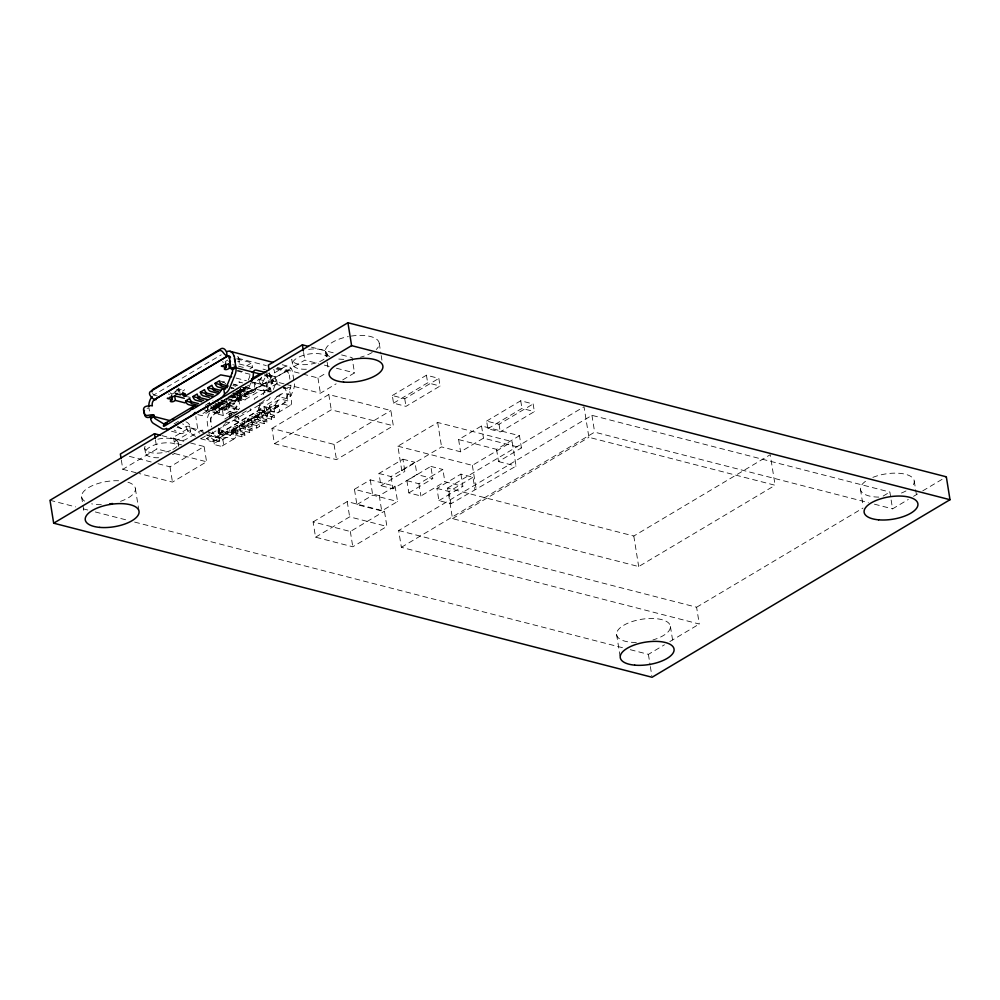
<?xml version="1.0" encoding="UTF-8"?>
<svg xmlns="http://www.w3.org/2000/svg" width="1000" height="1000" viewBox="0 0 1000 1000"><rect width="100%" height="100%" fill="white"/><g stroke="black" fill="none" stroke-linecap="round" stroke-linejoin="round"><path stroke-width="0.75" stroke-dasharray="5 3.75" d="M223.925 435.3L214.762 440.775A9.35 6.15 -75.6 0 1 209.938 440.95L206.475 438.475L215.438 440.688L220.263 437.812L211.287 435.6L212.338 436.488A4.25 2.8 -75.6 0 0 214.025 436.188L223.188 430.725L223.925 435.3L219.575 434.087L218.938 429.05L258.15 405.662L259.925 405.45L260.663 410.025L270.075 412.475L270.363 414.312L274.513 411.838L274.062 409.012L259.163 405.175L259.85 409.45L264.562 410.662L223.863 434.925L219.15 433.713L218.463 429.438L209.325 434.888A4.25 2.8 -75.6 0 1 207.125 434.963M219.525 433.938L264.037 407.388L266.275 407.962L266.575 409.787L274.513 411.838M248.287 380.087L249.375 377.425A4.25 2.8 -75.6 0 0 249.75 376.087L249.8 375.825A4.312 2.575 -67.8 0 0 249.938 374.775L250.15 373.65M212.613 405.9L228.263 410.037L229.613 405.112L215.4 401.188M208.35 407.038L207.413 410A2.387 0.988 -9.1 0 1 205.037 411.175M178.1 392.113L179.188 389.025L178 387.987A3.4 2.35 19.4 0 0 177.3 387.488M245.6 386.737L243.988 390.725A4.25 2.8 -75.6 0 1 242.15 393.05L239.925 394.375A2.637 1.1 -9.1 0 0 240.087 395.925A2.637 1.1 -9.1 0 0 243.762 395.363L258.512 386.575A3.4 1.412 -9.1 0 1 263.275 385.863L269.475 387.463A3.4 1.412 -9.1 0 1 269.688 389.45L254.938 398.237A2.637 1.1 -9.1 0 0 256.3 399.9M250.688 383.212L246.912 392.525A9.35 6.15 -75.6 0 1 242.887 397.625L240.65 398.963A2.637 1.1 -9.1 0 0 240.812 400.5A2.637 1.1 -9.1 0 0 244.5 399.95L259.25 391.163A3.4 1.412 -9.1 0 1 264 390.45L270.212 392.038M264.438 375.125A5.1 3.2 59.2 0 1 268.025 378.25L268.562 379.462A4.312 3.05 -84.4 0 1 268.65 380.675L268.612 380.95A4.25 2.8 -75.6 0 1 268.238 382.275L262.85 395.588A4.25 2.8 -75.6 0 1 262.5 396.312M267.938 392.062L271.175 384.087A9.35 6.15 -75.6 0 0 272.188 378.762L271.438 376.213A5.1 3.2 59.2 0 0 267.85 373.088M273.363 389.462L275.5 384.162A4.25 2.8 -75.6 0 0 275.9 380.975L274.337 371.213A5.95 3.912 -75.6 0 0 273.712 369.338M290.887 385.062A4.25 2.8 -75.6 0 1 290.462 388L285.038 401.25A4.25 2.8 -75.6 0 1 283.212 403.562M264.625 411.05L263.9 406.463L273.062 401A4.25 2.8 -75.6 0 0 274.538 399.425L277.362 396.362L286.2 398.512L291.025 395.637L293.387 389.8A9.35 6.15 -75.6 0 0 294.375 385.675L294.4 385.075A9.35 6.15 -75.6 0 0 294.275 382.775M261.488 377.125L259.438 380.825A1.7 1.188 -44.7 0 0 259.887 382.575L263.775 383.562A5.375 3.775 -44.7 0 0 269.713 380.2L272.913 374.425A3.4 2.237 -75.6 0 1 274.125 373.088L284.85 366.7A10.25 6.737 -75.6 0 1 292.562 372.137L294.025 381.25M266.725 370.087L266.887 375.012A1.7 1.113 -75.6 0 0 266.275 375.675L262 383.413A1.7 1.188 -44.7 0 0 262.45 385.163L266.325 386.15A5.375 3.775 -44.7 0 0 272.275 382.788L274.962 377.912A1.7 1.113 -75.6 0 1 275.575 377.25L287.275 370.975A4.325 2.837 -75.6 0 1 289.15 374.175L289.9 379.225M229.4 417.312L236.3 406.512L240.025 407.463L238.487 409.862M291.025 395.637C284.088 391.75 279.137 392.713 277.825 400.487A9.35 6.15 -75.6 0 1 273.8 405.588L262.425 412.262L262.125 410.438L266.275 407.962M152.637 393.462L153.737 395.037L221.213 354.837M179.188 389.025L171.238 393.762L170.037 392.725M225.238 361.587L227.887 360M172.188 394.05L176.163 391.675M176.562 389.588L179.513 390.275L180.938 389.425A2.125 0.887 -9.1 0 1 183.9 388.988A2.125 0.887 -9.1 0 1 184.037 390.225L182.613 391.075M249.85 368.95L252.5 367.375L251.762 362.788L243.8 367.537L232.787 364.7M221.088 383.675L224.25 381.8A1.7 1.062 59.2 0 0 224.438 382.4M174.125 423.875L179.275 420.812M205.238 405.337L212.95 400.737M235.45 401.238L226.513 398.938L213.325 406.8L214.35 413.212L223.287 415.513L236.488 407.65L235.438 401.163L225.787 398.675M277.188 383.4L264 391.262L255.062 388.95L254.025 382.537L267.213 374.688L268.25 381.1L277.188 383.4L276.15 376.987L263.725 373.713M213.562 406.788L214.137 406.45A1.7 1.113 -75.6 0 1 214.825 406.337L215.025 407.975L202.062 415.7L196.475 414.263M214.775 406.45L201.825 414.175L202.062 415.7M232.987 395.7L242.312 390.138L243.8 390.525A4.25 1.775 -9.1 0 1 244.062 393.013L240.425 395.188A4.25 1.775 -9.1 0 1 234.475 396.075L232.987 395.7A3.4 2.138 59.2 0 1 231.675 394.963M234.475 396.075L233.988 393.025A4.25 1.775 -9.1 0 0 239.925 392.125L243.575 389.963A4.25 1.775 -9.1 0 0 243.312 387.475L243.8 390.525M233.375 392.938L237.1 393.9L246.425 388.35L247.1 392.55L233.812 400.462L226.3 398.525M211.525 407.337L219.037 409.275L223.238 406.763L223.775 410.125L226.962 408.225L226.425 404.862L214.4 401.775M226.425 404.862L230.625 402.362L231.163 405.712L234.35 403.825L233.812 400.462M239.575 389.338L248.588 391.65L252.8 389.15L253.337 392.5L254.075 392.062A3.4 2.237 -75.6 0 0 255.863 387.663L255.375 384.6A3.4 2.237 -75.6 0 0 252.613 382.9L239.688 390.6A4.25 1.775 -9.1 0 1 236.213 391.637M233.863 400.763L238.062 398.263L229.325 396.012M214.35 413.212L227.537 405.35L236.488 407.65M255.062 388.95L268.25 381.1M226.663 406.388L230.875 403.888L220.812 401.3M269.513 372.8L270.738 380.438L304.85 360.112L318.387 363.6M121.35 460.15L122.812 469.312L156.925 448.988L168.962 452.088M219.037 409.275L219.575 412.625L218.837 413.075A3.4 2.237 -75.6 0 1 216.075 411.375L215.575 408.312A3.4 2.237 -75.6 0 1 217.362 403.913L229.188 396.863L231.562 396.5L245.225 400.012M226.737 398.275L238.562 401.312L241.737 399.412L241.2 396.062L232.188 393.738M234.125 393.862L245.95 396.912L249.125 395.012L248.588 391.65M224.838 419L236.5 412.05M234.525 417.987L247.562 410.225M259.163 405.175L268.312 399.725A4.25 2.8 -75.6 0 0 270.138 397.413M206.475 438.475L211.287 435.6M276.775 396.575L281.6 393.7M219.15 433.713L259.85 409.45M223.337 431.637L225.575 432.212L229.725 429.738L237.675 431.788L240.512 430.1L240.8 431.925L245.35 429.212L245.062 427.388L237.113 425.337L232.562 428.05L232.862 429.875L244.525 432.887L244.9 435.175L242.05 436.875L233.975 434.787A1.7 1.062 59.2 0 1 232.587 433.35L231.462 430.188L234.3 428.5L235.438 431.65A1.7 1.062 59.2 0 0 236.812 433.1L244.9 435.175M252.288 430.775L244.2 428.688A1.7 1.062 59.2 0 1 242.825 427.25L241.7 424.087L238.85 425.788L239.988 428.95A1.7 1.062 59.2 0 0 241.363 430.387L249.45 432.463L252.288 430.775L251.925 428.488L240.25 425.475L239.963 423.65L244.5 420.938L252.45 422.975L255.287 421.287L255.588 423.113L260.138 420.412L259.837 418.575L251.9 416.525L247.35 419.237L247.638 421.075L259.312 424.075L259.675 426.362L256.837 428.062L248.75 425.988A1.7 1.062 59.2 0 1 247.375 424.538L246.238 421.388L249.088 419.688L250.212 422.85A1.7 1.062 59.2 0 0 251.6 424.288L259.675 426.362M267.062 421.962L258.988 419.888A1.7 1.062 59.2 0 1 257.6 418.438L256.475 415.288L253.637 416.975L254.762 420.138A1.7 1.062 59.2 0 0 256.137 421.575L264.225 423.663L267.062 421.962L266.7 419.675L255.025 416.675L254.737 414.837L259.288 412.125L267.225 414.175L270.075 412.475M302.9 374.075L317.95 377.95L327.137 372.475M157.988 463.725L170.025 466.825L204.125 446.5L206.575 461.775L172.475 482.1L139.362 473.575M225.575 432.212L225.863 434.05L230.012 431.575L241.688 434.575L244.525 432.887M232.862 429.875L237.413 427.175L249.075 430.175L251.925 428.488M240.25 425.475L244.8 422.762L256.462 425.775L259.312 424.075M247.638 421.075L252.188 418.363L263.863 421.362L266.7 419.675M255.025 416.675L259.575 413.963L271.25 416.962L274.088 415.275L274.45 417.562L271.613 419.25L263.538 417.175A1.7 1.062 59.2 0 1 262.15 415.737L261.025 412.575L263.863 410.875L265 414.038A1.7 1.062 59.2 0 0 266.375 415.475L274.45 417.562M237.675 431.788L237.963 433.625L233.812 436.087L233.363 433.263L219.613 441.538L214.65 440.262A3.4 1.412 -9.1 0 1 214.438 438.275L222.113 433.7A3.4 1.412 -9.1 0 1 226.875 432.975L231.838 434.263L231.35 431.2L275.125 405.125L278.85 406.075L279.337 409.137A5.1 3.2 59.2 0 1 276.337 412.75L271.375 411.475A3.4 1.412 -9.1 0 1 271.175 409.487L278.837 404.913A3.4 1.412 -9.1 0 1 283.6 404.188L288.562 405.475A5.1 3.2 59.2 0 0 291.55 401.85L290.212 393.45A9.35 6.15 -75.6 0 0 283.438 388.363M278.85 406.075L234.013 432.6L233.325 430.675L236.163 428.975L236.863 430.913M274.062 409.012L287.825 400.887L286.488 392.488A9.35 6.15 -75.6 0 0 283.7 387.638M245.062 427.388L247.9 425.688L248.2 427.525L252.738 424.812L252.45 422.975M259.837 418.575L262.688 416.887L262.975 418.713L267.525 416L267.225 414.175M222.113 445.988L234.338 438.713M278.113 412.625L290.325 405.337M285.788 384.312L320.4 393.212L336.138 383.837M342.7 379.925L354.5 372.887L352.062 357.625L341.525 354.913M271.962 428.413L328.812 394.538L390.875 410.525L393.325 425.788L336.475 459.675L274.413 443.688L271.962 428.413L334.038 444.4L390.875 410.525M274.413 443.688L331.25 409.812L393.325 425.788M392.325 395.525L426.438 375.2L438.85 378.4L440.062 386.037L405.962 406.362L393.55 403.162L392.325 395.525L404.738 398.725L438.85 378.4M393.55 403.162L427.65 382.837L440.062 386.037M460.913 474.125L462.875 486.35L444.85 481.712L420.9 495.988L408.85 492.887L406.887 480.662L430.85 466.388L432.8 478.6L416.925 474.513L392.975 488.8L380.925 485.688L378.963 473.475L402.925 459.2L404.875 471.413L401.788 470.625L397.875 446.188L437.663 422.475L512.15 441.65L516.062 466.087L450.962 503.725L438.913 500.625L436.95 488.413L460.913 474.125L472.962 477.238L474.925 489.45M354.45 489.3L370.288 479.862L395.112 486.25L397.562 501.525L381.712 510.962L356.887 504.575L354.45 489.3L379.275 495.7L395.112 486.25M313.1 521.912L347.212 501.587L384.45 511.175L386.9 526.438L352.788 546.775L315.55 537.188L313.1 521.912L350.337 531.5L384.45 511.175M378.963 473.475L391.012 476.575L414.975 462.3L416.925 474.513M401.788 470.625L441.575 446.9L460.588 451.8L483.488 438.15L521.425 447.925L519.462 435.7L481.525 425.938L458.625 439.588L460.588 451.8M486.613 421.087L520.725 400.763L533.138 403.963L534.362 411.6L500.25 431.925L487.837 428.725L486.613 421.087L499.025 424.288L533.138 403.963M380.925 485.688L404.875 471.413M356.887 504.575L372.738 495.138L397.562 501.525M487.837 428.725L521.95 408.4L534.362 411.6M315.55 537.188L349.65 516.85L386.9 526.438M406.887 480.662L418.938 483.762L442.9 469.487L444.85 481.712M408.85 492.887L432.8 478.6M458.625 439.588L496.562 449.35L519.462 435.7M397.875 446.188L472.362 465.363L512.15 441.65M447.587 488.088L584.025 406.775L588.913 437.312L775.113 485.262L770.225 454.712L633.8 536.025L447.587 488.088L452.488 518.625L638.688 566.562L775.113 485.262M496.562 449.35L498.525 461.562L521.425 447.925M436.95 488.413L449.012 491.512L472.962 477.238M438.913 500.625L462.875 486.35M398.675 530.525L696.6 607.238L699.287 624.038L401.362 547.325L398.675 530.525L591.95 415.337L889.875 492.05L892.562 508.85L908.3 499.475M401.362 547.325L594.637 432.137L868.363 502.612M452.488 518.625L588.913 437.312M696.6 607.238L863.025 508.05M883.162 496.05L889.875 492.05M630.262 649.688L648.4 654.362L664.475 644.788M669.825 641.587L699.287 624.038M913.55 496.35L917.475 494M922.725 490.875L946.325 476.812M230.2 418.188L229.713 415.138A2.725 1.137 -9.1 0 1 228.925 414.1A2.725 1.137 -9.1 0 1 230.925 413.013L237.575 411.625M147.088 408.288L148.95 407.938L149.688 412.512M229.613 405.112L216.8 401.6M271.188 391.287L263.812 390.112L270.487 391.538M260.663 410.025L258.75 410.312L258.025 405.725M311.425 347.163L334 352.975M874.412 504.175L892.562 508.85M324.412 365.138L330.425 366.688M336.45 368.237L354.5 372.887M282.262 364.75L288.25 366.287M277.325 367.488L301.4 373.688M237.913 358.263L266.337 365.588M276.8 368.275L287.275 370.975M236.612 358.888L251.762 362.788M276.075 368.913L286.5 371.6M263 369.125L265.475 369.762M252.5 367.375L237.35 363.475L238.775 362.625A2.125 0.887 -9.1 0 0 237.675 361.3M266.887 375.012L275.575 377.25M266.275 375.675L274.962 377.912M237.65 370.35L244.537 372.113M236.825 370.9L250.025 374.288M270.738 380.438L284.288 383.925M258.087 379.125L262.225 380.188A5.15 3.237 59.2 0 1 266.675 385.725L267.538 391.075M268.238 382.287L280.087 385.337M287.5 387.25L290.462 388M283.438 387.4L285.912 388.038M250.538 381.575L262.95 384.762L264 391.262M236.075 378.062L246.425 380.737M254.025 382.537L262.962 384.837L234.062 401.987L224 399.4M242.575 382.887L238.85 381.925A3.4 2.138 59.2 0 1 241.25 384.012M233.263 384.113L237.775 385.275M245.287 387.212L252.8 389.15M219.338 380.825L226.612 382.7M233.9 384.575L236.812 385.325M245.562 387.575L252.85 389.45L248.637 391.962L239.9 389.712M240.212 386.75L246.425 388.35M232.925 385.487L235.8 386.238M242.987 388.088L253.05 390.675M287.825 400.887L282.863 399.613A3.4 1.412 -9.1 0 0 278.113 400.325L270.438 404.9A3.4 1.412 -9.1 0 0 270.65 406.9L275.613 408.175L275.125 405.125M240.037 389.087L253.337 392.5M231.15 387.463L234.075 388.212M230.775 387.8L233.25 388.45A4.25 1.775 -9.1 0 0 233.675 388.537M240.438 388.15L240.888 390.95L254.55 394.462M237.338 390.225L248.837 393.175M236.388 391.225L245.413 393.55L245.95 396.912M236.713 391.6L245.463 393.85L241.25 396.362L232.512 394.113M235.825 391.587L249.125 395.012M235.588 392.488L245.65 395.075M498.525 461.562L516.062 466.087M231.388 395L241.45 397.587M230.575 395.513L234.713 396.575A5.15 3.237 59.2 0 1 239.163 402.125L240.025 407.463M230.5 396.025L238.025 397.95L238.562 401.312M229.913 396.375L241.737 399.412M228.2 396.887L238.263 399.487M221.612 400.037L230.625 402.362M221.938 400.412L230.675 402.663L226.475 405.175L217.725 402.925M221.05 400.4L234.35 403.825M262.425 412.262L274.088 415.275M219.35 402.675L231.163 405.712M216.6 403.8L238.787 409.513A2.725 1.137 -9.1 0 1 239.55 409.938M215.062 403.6L238.562 409.65A2.387 0.988 -9.1 0 1 239.225 410.012M187.475 396.725L190.238 397.425M215.725 404.825L223.238 406.763M254.737 414.837L262.688 416.887M214.55 404.812L223.287 407.062L219.088 409.575L210.338 407.325M215.138 405.188L226.962 408.225M213.425 405.7L223.487 408.288L211.325 416.238A4.325 2.837 -75.6 0 0 210.712 420.925L211.688 427M214.775 406.325L228.25 410.025M211.95 407.075L236.975 413.438M210.65 408.575L219.275 410.8M153.737 395.037L157.463 396M247.35 419.237L255.287 421.287M402.925 459.2L414.975 462.3M430.85 466.388L442.9 469.487M235.775 416.5L238.688 417.25L239.425 421.825L233.463 420.3L233.225 418.775M235.55 416.637L238.463 417.388L239.2 421.962L233.238 420.438L233 418.9M207.75 409.588L219.575 412.625M204.325 409.913L217.625 413.338M239.963 423.65L247.9 425.688M225.188 421.662L229.375 422.738L229.125 421.213M232.562 428.05L240.512 430.1M231.35 431.2L235.075 432.163L235.562 435.213A5.1 3.2 59.2 0 1 232.575 438.837L227.613 437.562A3.4 1.412 -9.1 0 0 222.85 438.275L215.175 442.85A3.4 1.412 -9.1 0 0 215.387 444.85L220.35 446.125A5.1 3.2 59.2 0 0 223.337 442.5L222 434.1A9.35 6.15 -75.6 0 1 224.613 424.038M218.463 429.438L233.363 433.263M225.863 434.05L233.812 436.087M185.987 421.875A5.1 3.2 59.2 0 1 189.575 425L190.15 426.188A4.312 3.05 -84.4 0 0 190.625 427.163L190.75 427.35A4.25 2.8 -75.6 0 0 191.462 428.038L203.312 431.087M209.237 432.612L213.675 433.762L222.025 438.8A4.25 2.8 -75.6 0 0 224.213 438.713M177.125 427.413L181.438 428.525M206.325 434.938L222.537 439.012M171.525 431.25L180.15 433.462M200.525 438.713L211.062 441.425M162 435.65L184.575 441.463M190.588 443.013L204.125 446.5M181.6 444.85L175.4 443.25A3.4 1.412 -9.1 0 1 175.188 441.262L189.925 432.475A2.637 1.1 -9.1 0 0 189.762 430.925A2.637 1.1 -9.1 0 0 186.088 431.475L183.85 432.812A9.35 6.15 -75.6 0 1 179.037 432.987L174.262 430.05M174.975 453.638L206.575 461.775M129.4 456.362L151.962 462.175M122.812 469.312L137.863 473.188M50 500.288L75.688 506.9M83.25 508.85L87.775 510.012M95.337 511.962L127.062 520.125M134.625 522.075L624.225 648.138M223.425 362.287L222.3 361.737M169.425 394.475L168.287 393.925M204.762 433.5L198.837 429.862A4.25 2.8 -75.6 0 1 197.562 427.65L196 417.887A5.95 3.912 -75.6 0 1 195.912 416.425M215.438 440.688L211.788 438.438A9.35 6.15 -75.6 0 1 209.762 436.087L209.562 435.637A9.35 6.15 -75.6 0 1 209 433.587L207.3 422.95A10.25 6.737 -75.6 0 1 212.087 410.062L222.8 403.675A3.4 2.237 -75.6 0 1 224.2 403.45M191.462 428.038L199.8 433.162M195.525 436.375L189.562 432.713A9.35 6.15 -75.6 0 1 187.162 429.438L186.163 427.025A5.1 3.2 59.2 0 0 182.575 423.913M177.35 426.112L180.925 428.312A4.25 2.8 -75.6 0 0 183.113 428.225L185.35 426.9A2.637 1.1 -9.1 0 1 189.037 426.337A2.637 1.1 -9.1 0 1 189.2 427.887L174.45 436.675A3.4 1.412 -9.1 0 0 174.662 438.675L180.863 440.275A3.4 1.412 -9.1 0 0 185.625 439.55L200.375 430.763A2.637 1.1 -9.1 0 1 203.5 430.112M259.475 382.35L262.038 384.938M218.8 429.438L219.95 434.288M266.425 413.3L265.725 411.362L262.887 413.05L263.575 414.988M259.025 417.7L258.337 415.763L255.5 417.463L256.188 419.387M251.637 422.1L250.95 420.163L248.1 421.863L248.8 423.8M244.25 426.512L243.562 424.575L240.712 426.262L241.412 428.2M914.25 481.075L916.938 497.875M860.438 489.175L863.125 505.975M670.413 626.4L673.1 643.188M633.8 536.025L638.688 566.562M648.4 654.362L650.113 665.05M650.362 666.575L651.825 675.738M591.95 415.337L594.637 432.137M616.6 634.487L620.025 655.875M520.725 400.763L521.95 408.4M499.025 424.288L500.25 431.925M481.525 425.938L483.488 438.15M472.362 465.363L476.275 489.8M449.012 491.512L450.962 503.725M437.663 422.475L441.575 446.9M426.438 375.2L427.65 382.837M418.938 483.762L420.9 495.988M404.738 398.725L405.962 406.362M379.237 343.325L380.95 354.012M381.188 355.538L381.925 360.125M391.012 476.575L392.975 488.8M379.275 495.7L381.712 510.962M370.288 479.862L372.738 495.138M308.663 349.387A17.9 7.45 -9.1 0 1 327.137 354.15L327.625 357.2M325.425 351.425L326.887 360.588M327.137 362.113L328.113 368.225M347.212 501.587L349.65 516.85M328.812 394.538L331.25 409.812M350.337 531.5L352.788 546.775M334.038 444.4L336.475 459.675M317.95 377.95L320.4 393.212M303.625 352.475L304.85 360.112M292.488 364.05L291.75 359.475A17.9 7.45 -9.1 0 0 310.225 364.225A17.9 7.45 -9.1 0 0 327.137 354.15M270.562 388.312L271.062 391.362M269.55 406.05L270.287 410.625M271.25 416.962L271.613 419.25M263.863 421.362L264.225 423.663M259.288 412.125L259.575 413.963M256.462 425.775L256.837 428.062M251.9 416.525L252.188 418.363M250.162 408.675L250.413 410.2M244.675 388.525L245.162 391.587M238.588 357.325L239.325 361.912M243.575 389.963L244.062 393.013M249.075 430.175L249.45 432.463M239.925 392.125L240.425 395.188M244.5 420.938L244.8 422.762M239.237 395.262L239.975 399.85M237.1 393.9L237.775 398.1M241.688 434.575L242.05 436.875M237.113 425.337L237.413 427.175M230.925 413.013L231.412 416.062M226.513 398.938L227.537 405.35M229.725 429.738L230.012 431.575M223.287 415.513L222.262 409.1L209.838 405.825L209.1 401.25M219.137 428.9L219.875 433.488M219.613 441.538L218.275 433.137A9.35 6.15 -75.6 0 1 218.75 427.262M213.562 439.412L214.3 444M207.262 406.912L207.75 409.975A2.725 1.137 -9.1 0 1 205.987 411.125A2.725 1.137 -9.1 0 1 203.263 411.25M189.875 427L190.613 431.587M179.513 390.275L180.25 394.862M178.337 443.162L178.825 446.213M173.575 437.825L174.3 442.4M170.025 466.825L172.475 482.1M155.45 439.825L156.925 448.988M144.7 448.225L145.438 452.8M135.387 488.638L138.812 510.025M81.575 496.737L84.262 513.538M240.787 389.95L240.888 390.95M351.15 336.087A27.212 11.325 -9.1 0 1 376.225 349.5M372.188 352.488A27.212 11.325 -9.1 0 1 360.438 357.225M343.787 359.35A27.212 11.325 -9.1 0 1 335.462 358.525M329.613 356.525A27.212 11.325 -9.1 0 1 348.338 336.575M127.925 482.2A27.212 11.325 -9.1 0 1 120.512 501.35M101.3 504.675A27.212 11.325 -9.1 0 1 91.625 503.837M84.6 501.125A27.212 11.325 -9.1 0 1 89.438 487.113A27.212 11.325 -9.1 0 1 120.913 480.9M636.325 642.425A27.212 11.325 -9.1 0 1 621.038 627.087A27.212 11.325 -9.1 0 1 664.575 620.538A27.212 11.325 -9.1 0 1 652.938 639.925M872.862 477.375A27.212 11.325 -9.1 0 1 905.537 474.288A27.212 11.325 -9.1 0 1 911.237 487.262M905.975 490.938A27.212 11.325 -9.1 0 1 899.375 493.787M878.812 497.113A27.212 11.325 -9.1 0 1 867.487 480.012M174.662 453.462A17.012 7.075 -9.1 0 1 172.5 454.6M158.613 457.738A17.012 7.075 -9.1 0 1 149.838 447.075A17.012 7.075 -9.1 0 1 178.3 446M306.35 369.25A17.9 7.45 -9.1 0 1 297.113 358.025A17.9 7.45 -9.1 0 1 327.062 356.9M157.863 439.188A17.012 7.075 -9.1 0 1 176.775 440.65A17.012 7.075 -9.1 0 1 171.762 450.012M170.562 450.525A17.012 7.075 -9.1 0 1 151.862 452.825A17.012 7.075 -9.1 0 1 145.075 446.312M225.738 383.638A1.7 1.062 59.2 0 1 224.925 383.137M213.675 433.762A4.25 2.8 -75.6 0 1 212.463 431.8M210.9 421.725A5.95 3.912 -75.6 0 1 214.025 414.012M284.4 372.075A5.95 3.912 -75.6 0 1 289.237 375.05M237.463 356.725A2.125 0.887 -9.1 0 1 238.038 358.05M229.938 415A2.387 0.988 -9.1 0 1 229.25 414.087A2.387 0.988 -9.1 0 1 231 413.137M231.137 388.5A3.4 2.138 59.2 0 1 231.425 388.837M222.825 408.688A1.7 1.113 -75.6 0 1 223.512 408.575M225.325 423.225A9.35 6.15 -75.6 0 1 226.1 422.537M201.05 438.35A9.35 6.15 -75.6 0 0 202.712 437.675L204.95 436.337A2.637 1.1 -9.1 0 0 205.225 434.963M244.325 387.488A4.25 1.775 -9.1 0 1 243.325 388.438M208.287 403.762A2.387 0.988 -9.1 0 1 208.7 403.4M207.975 403.762A2.725 1.137 -9.1 0 1 208.775 403.15M264.387 399.975A9.35 6.15 -75.6 0 1 263.7 400.838M263.325 401.238A9.35 6.15 -75.6 0 1 261.762 402.488L259.525 403.812A2.637 1.1 -9.1 0 1 257.712 404.412M242.312 390.138A3.4 2.138 59.2 0 1 240.413 388.787M222.85 401.637L215.012 406.312L215.25 407.85L223.1 403.175L222.85 401.637"/><path stroke-width="1.5" d="M195.212 412.425L195.175 412.713A3.4 0.862 -43 0 0 196.562 412.537L220.438 398.312A3.4 0.862 -43 0 0 223.875 394.963L225.637 393.188A9.35 6.15 -75.6 0 0 229.662 388.088L235.05 374.787A9.35 6.15 -75.6 0 0 235.925 367.75L234.312 356.3M251.225 381.887L252.3 379.225A9.35 6.15 -75.6 0 0 253.325 373.9L253.562 371.613A5.1 3.2 59.2 0 1 256.425 370.15L264.988 372.362M232.2 372.75L226.725 386.287A4.25 2.8 -75.6 0 1 224.9 388.6L223.8 389.25A4.938 3.1 59.2 0 0 221.2 390.188L220.5 391.362A3.4 0.862 -43 0 1 217.062 394.7L193.188 408.925A3.4 0.862 -43 0 1 191.8 409.113L192.887 407.05A4.938 3.1 59.2 0 1 195.487 406.125M194.988 412.562L194.562 413.075A3.4 0.862 -43 0 1 192.013 415.25L168.137 429.475A3.4 0.862 -43 0 1 167.025 428.837M184.3 398.3L174.662 395.825L173.238 396.662A2.125 0.887 -9.1 0 1 171.225 397.2M171.55 395.025L172.288 399.6L170.863 400.45A2.125 0.887 -9.1 0 0 171 401.7A2.125 0.887 -9.1 0 0 173.975 401.25L175.387 400.4L185.025 402.887M225.562 362.837L226.287 367.413L224.875 368.263A2.125 0.887 -9.1 0 0 225 369.513A2.125 0.887 -9.1 0 0 227.975 369.062L229.4 368.212L232.15 368.925M182.862 392.6L183.35 395.662L184.775 394.812A2.125 0.887 -9.1 0 0 184.638 393.562A2.125 0.887 -9.1 0 0 181.663 394.012L180.25 394.862L175.25 393.575L176.188 393.663A5.1 3.2 59.2 0 0 176.75 393.55M185.162 396L220.662 374.875L231.65 376.925M144.45 410.363A3.4 3.088 -18.7 0 0 144.238 411.975L144.738 415.025A3.4 3.088 -18.7 0 0 148.55 417.45L153.837 415.062L154.062 416.538A4.25 2.8 -75.6 0 0 155.175 418.638L163.675 423.862A4.25 2.8 -75.6 0 0 165.487 423.975M232.213 372.725A4.25 2.8 -75.6 0 0 232.512 369.787L232.275 368.312L235.688 366.275M166.588 428.363A9.35 6.15 -75.6 0 1 161.775 428.537L153.438 423.413A9.35 6.15 -75.6 0 1 150.662 418.562L154.062 416.538L169.887 420.613M232.512 369.787L235.925 367.75L253.438 372.262M195.925 406.538L188.538 404.637A3.4 2.138 59.2 0 1 185.562 400.95L189.775 398.438A3.4 2.138 59.2 0 0 192.738 402.137L198.65 403.65M201.838 401.763L195.925 400.238A3.4 2.138 59.2 0 1 192.95 396.538L197.162 394.038A3.4 2.138 59.2 0 0 200.138 397.725L207.525 399.625M209.225 397.35L203.312 395.825A3.4 2.138 59.2 0 1 200.35 392.137L204.55 389.625A3.4 2.138 59.2 0 0 207.525 393.325L213.438 394.85M218.1 393.325L210.712 391.425A3.4 2.138 59.2 0 1 207.738 387.738L211.938 385.225A3.4 2.138 59.2 0 0 214.913 388.925L220.825 390.438M225.487 388.925L218.1 387.025A3.4 2.138 59.2 0 1 215.125 383.325L219.338 380.825A3.4 2.138 59.2 0 0 222.3 384.513L228.212 386.037M199.975 396.262L197.875 397.512A1.7 1.062 59.2 0 0 199.363 399.363L203.675 400.475M165.012 423.35L193.312 406.488M165.863 423.787L166.962 423.137M308.425 346.388L302.4 344.837L268.3 365.163L269.025 369.738M160.5 435.262L154.475 433.713L120.363 454.038L121.1 458.625M251.525 378.95L260.512 373.587M347.925 322.738L50 500.288L53.675 523.188L652.075 677.262L950 499.712L946.325 476.812L347.925 322.738L351.6 345.637L950 499.712M53.675 523.188L351.6 345.637M229.9 351.275L273.288 362.438M229.963 361.575L229.25 361.388L230.188 361.475A5.1 3.2 59.2 0 0 230.475 361.438M261.575 374.387L253.012 372.188A5.1 3.2 59.2 0 0 252.075 372.088M226.287 367.413L221.287 366.125L222.237 366.225A5.1 3.2 59.2 0 0 224.15 364.675M215.125 383.325L220.95 384.825M227.275 387.625L221.525 386.15A1.7 1.062 59.2 0 1 220.037 384.3M207.738 387.738L215.025 389.613M218.45 391.662L214.137 390.55A1.7 1.062 59.2 0 1 212.65 388.7M200.35 392.137L206.175 393.638M212.5 396.438L206.75 394.963A1.7 1.062 59.2 0 1 205.263 393.113M192.95 396.538L198.787 398.038M183.35 395.662L186.1 396.362M185.562 400.95L191.4 402.45M197.712 405.25L191.962 403.762A1.7 1.062 59.2 0 1 190.487 401.912M172.288 399.6L167.288 398.312L168.225 398.413A5.1 3.2 59.2 0 0 170.15 396.85M154.412 399.613L154.475 399.625A5.1 3.2 59.2 0 0 156.237 399.487M233.988 356.012A10.25 6.737 -75.6 0 0 226.5 351.675L225.413 350.1A3.4 2.637 49.3 0 0 221.2 348.663L152.988 389.325A3.4 2.637 49.3 0 0 151.988 391.887M302.4 344.837L303.375 350.95M234.462 358.638L234.95 361.7M229.4 368.212L228.663 363.638L227.237 364.487A2.125 0.887 -9.1 0 1 225.238 365.012M226.5 351.675L227.237 356.262A4.325 2.837 -75.6 0 1 230.5 357.488M223.8 389.25L224.537 393.837M174.662 395.825L175.387 400.4M154.475 433.713L155.213 438.3M150.425 417.1L150.662 418.562M112.475 503.488A27.212 11.325 -9.1 0 1 109.663 503.975M232.275 368.312A4.338 1.8 -9.1 0 1 230.637 366.875L229.412 356.55L229.175 357.713A4.338 1.8 -9.1 0 0 229.475 358.587M195.263 406.262A4.938 3.1 59.2 0 0 192.662 407.188L191.2 409.475A3.4 0.862 -43 0 1 188.637 411.637L164.762 425.875A3.4 0.862 -43 0 1 163.663 425.238L164.35 424.062A4.938 3.1 59.2 0 1 166.412 423.038M153.837 415.062A4.338 1.8 -9.1 0 0 149.812 415.05L147.863 415.412A3.4 3.088 -18.7 0 1 144.037 413L143.55 409.938A3.4 3.088 -18.7 0 1 146.4 406.25L148.338 405.875A4.338 1.8 -9.1 0 1 152.363 405.9A4.325 2.837 -75.6 0 1 154.475 399.625L227.237 356.262A5.1 3.2 59.2 0 0 228.175 356.35M148.825 406.763A10.25 6.737 -75.6 0 1 152.162 396.5M172.15 419.6A5.1 3.2 59.2 0 1 173.625 418.85M218.75 350.775L150.538 391.425A3.4 2.637 49.3 0 0 150.188 395.575A10.088 6.338 59.2 0 0 154.475 399.625L227.237 356.262A10.088 6.338 59.2 0 1 222.95 352.212A3.4 2.625 49.3 0 0 218.75 350.775M343.562 382.075A27.212 11.325 -9.1 0 0 382.9 366.225A27.212 11.325 -9.1 0 0 341.512 362.537A27.212 11.325 -9.1 0 0 343.562 382.075M99.725 527.388A27.212 11.325 -9.1 0 0 139.062 511.55A27.212 11.325 -9.1 0 0 97.675 507.85A27.212 11.325 -9.1 0 0 99.725 527.388M634.738 665.15A27.212 11.325 -9.1 0 0 674.075 649.3A27.212 11.325 -9.1 0 0 632.7 645.6A27.212 11.325 -9.1 0 0 634.738 665.15M878.587 519.825A27.212 11.325 -9.1 0 0 917.925 503.988A27.212 11.325 -9.1 0 0 876.538 500.288A27.212 11.325 -9.1 0 0 878.587 519.825"/></g></svg>
